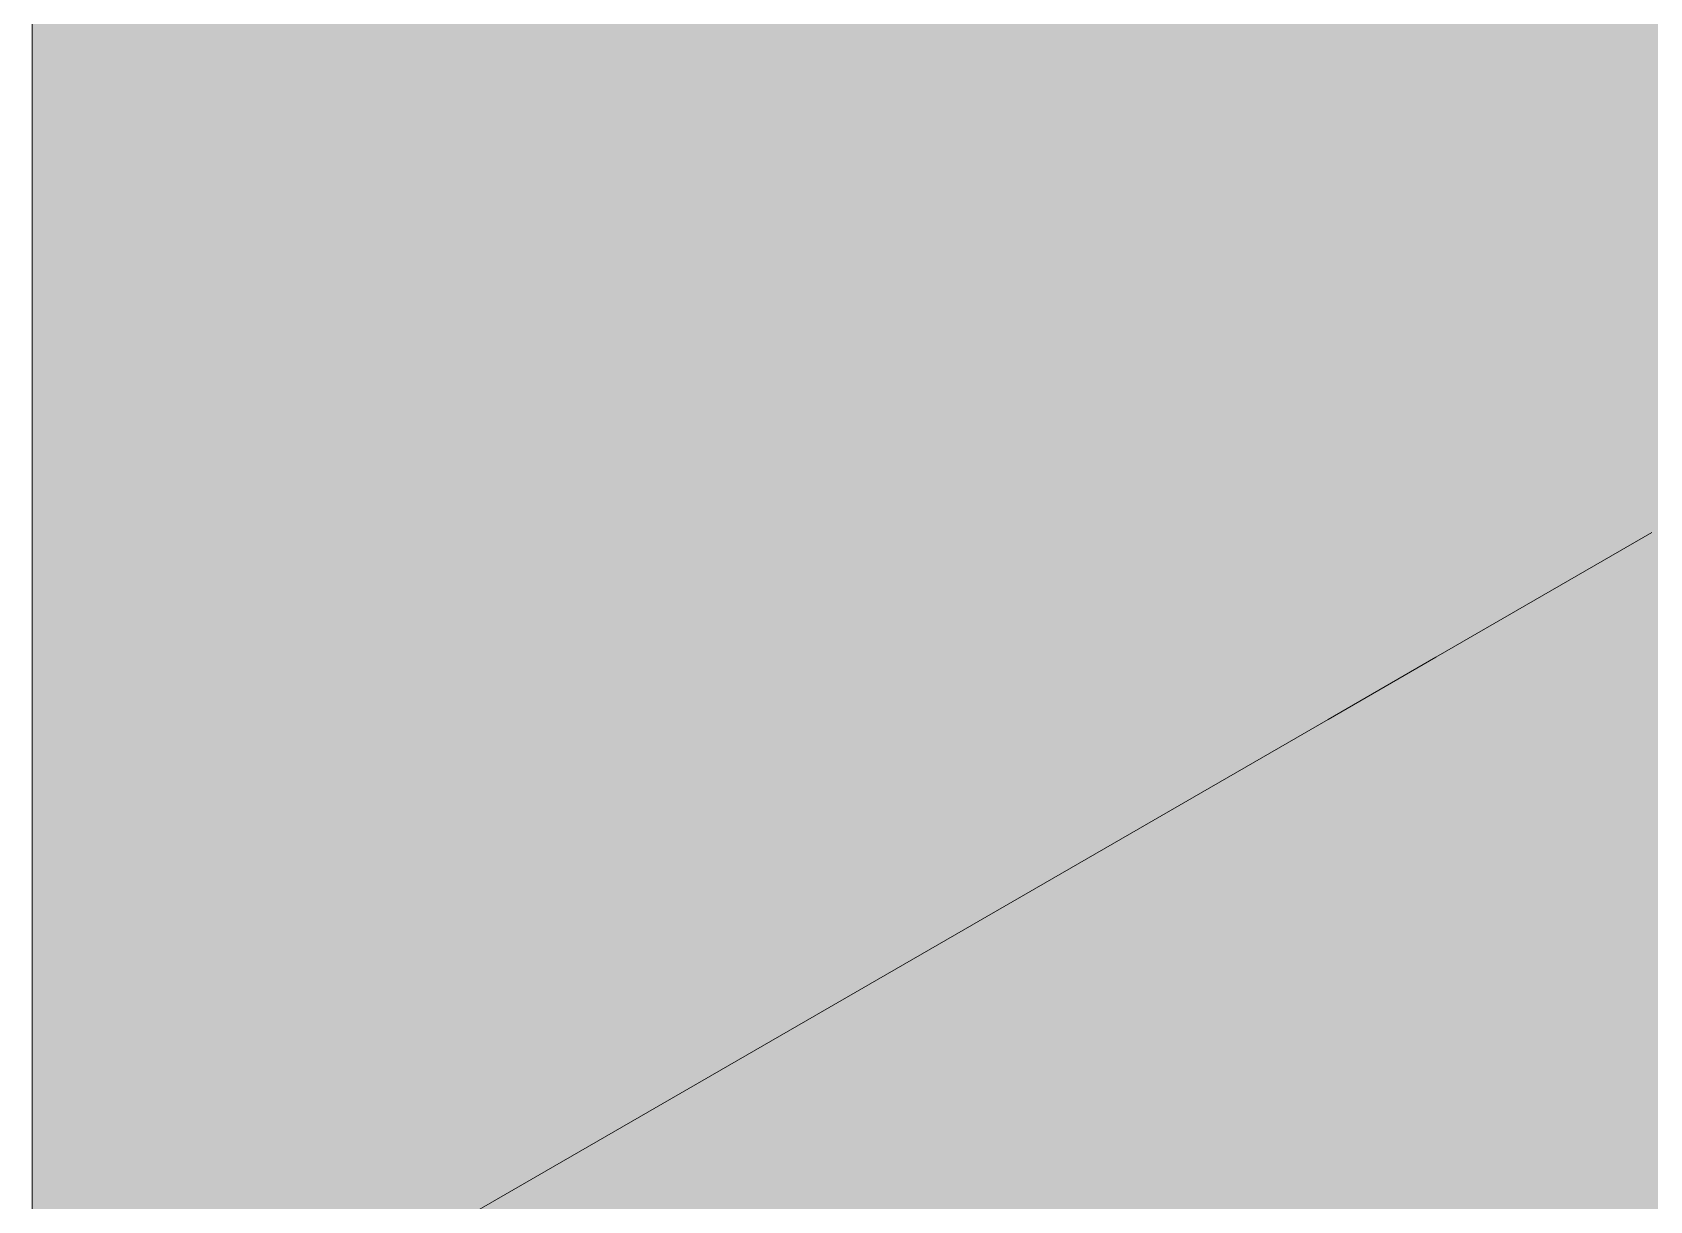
# Model space of a CAD drawing. Header units: metres. Extents: x 349122 to 349453, y 9281252 to 9281971.
# Drawn here: x 349264.2338 to 349264.4275, y 9281653.354 to 9281653.4938 of the extents above; entities that cross this region are included whole.
import ezdxf

# ---------------------------------------------------------------- set-up
doc = ezdxf.new("R2010")
doc.units = ezdxf.units.M
doc.header["$LTSCALE"] = 0.25
doc.layers.add('ISO-3D', color=7, linetype='CONTINUOUS', lineweight=13)
doc.layers.add('ISO-3D-ARISTAS', color=250, linetype='CONTINUOUS', lineweight=13)

msp = doc.modelspace()

# ---------------------------------------------------------------- linework, layer by layer
at = {"layer": 'ISO-3D', "true_color": 0xb7aa8e}
for points in [[(349264.28001, 9281653.50021), (349264.29156, 9281653.49354), (349264.28001, 9281653.51485), (349264.29156, 9281653.50818)], [(349264.38228, 9281653.4997), (349264.39466, 9281653.49256), (349264.38228, 9281653.51433), (349264.39466, 9281653.50719)], [(349264.40703, 9281653.50005), (349264.4194, 9281653.49291), (349264.40703, 9281653.51468), (349264.4194, 9281653.50754)], [(349264.23382, 9281653.49761), (349264.24537, 9281653.49094), (349264.23382, 9281653.51224), (349264.24537, 9281653.50558)], [(349264.25692, 9281653.49891), (349264.26846, 9281653.49224), (349264.25692, 9281653.51354), (349264.26846, 9281653.50688)], [(349264.3328, 9281653.499), (349264.34517, 9281653.49186), (349264.3328, 9281653.51364), (349264.34517, 9281653.50649)], [(349264.35754, 9281653.49935), (349264.36991, 9281653.49221), (349264.35754, 9281653.51399), (349264.36991, 9281653.50684)], [(349264.31177, 9281653.49651), (349264.32043, 9281653.49151), (349264.31177, 9281653.51115), (349264.32043, 9281653.50615)], [(349264.26846, 9281653.49224), (349264.28001, 9281653.48558), (349264.26846, 9281653.50688), (349264.28001, 9281653.50021)], [(349264.29156, 9281653.49354), (349264.30311, 9281653.48688), (349264.29156, 9281653.50818), (349264.30311, 9281653.50151)], [(349264.34517, 9281653.49186), (349264.35754, 9281653.48472), (349264.34517, 9281653.50649), (349264.35754, 9281653.49935)], [(349264.36991, 9281653.49221), (349264.38228, 9281653.48507), (349264.36991, 9281653.50684), (349264.38228, 9281653.4997)], [(349264.39466, 9281653.49256), (349264.40703, 9281653.48541), (349264.39466, 9281653.50719), (349264.40703, 9281653.50005)], [(349264.4194, 9281653.49291), (349264.43177, 9281653.48576), (349264.4194, 9281653.50754), (349264.43177, 9281653.5004)], [(349264.24537, 9281653.49094), (349264.25692, 9281653.48428), (349264.24537, 9281653.50558), (349264.25692, 9281653.49891)], [(349264.32043, 9281653.49151), (349264.3328, 9281653.48437), (349264.32043, 9281653.50615), (349264.3328, 9281653.499)], [(349264.30311, 9281653.48688), (349264.31177, 9281653.48188), (349264.30311, 9281653.50151), (349264.31177, 9281653.49651)], [(349264.25692, 9281653.48428), (349264.26846, 9281653.47761), (349264.25692, 9281653.49891), (349264.26846, 9281653.49224)], [(349264.28001, 9281653.48558), (349264.29156, 9281653.47891), (349264.28001, 9281653.50021), (349264.29156, 9281653.49354)], [(349264.3328, 9281653.48437), (349264.34517, 9281653.47723), (349264.3328, 9281653.499), (349264.34517, 9281653.49186)], [(349264.35754, 9281653.48472), (349264.36991, 9281653.47757), (349264.35754, 9281653.49935), (349264.36991, 9281653.49221)], [(349264.38228, 9281653.48507), (349264.39466, 9281653.47792), (349264.38228, 9281653.4997), (349264.39466, 9281653.49256)], [(349264.40703, 9281653.48541), (349264.4194, 9281653.47827), (349264.40703, 9281653.50005), (349264.4194, 9281653.49291)], [(349264.23382, 9281653.48298), (349264.24537, 9281653.47631), (349264.23382, 9281653.49761), (349264.24537, 9281653.49094)], [(349264.31177, 9281653.48188), (349264.32043, 9281653.47688), (349264.31177, 9281653.49651), (349264.32043, 9281653.49151)], [(349264.29156, 9281653.47891), (349264.30311, 9281653.47224), (349264.29156, 9281653.49354), (349264.30311, 9281653.48688)], [(349264.4194, 9281653.47827), (349264.43177, 9281653.47113), (349264.4194, 9281653.49291), (349264.43177, 9281653.48576)], [(349264.24537, 9281653.47631), (349264.25692, 9281653.46964), (349264.24537, 9281653.49094), (349264.25692, 9281653.48428)], [(349264.26846, 9281653.47761), (349264.28001, 9281653.47094), (349264.26846, 9281653.49224), (349264.28001, 9281653.48558)], [(349264.32043, 9281653.47688), (349264.3328, 9281653.46974), (349264.32043, 9281653.49151), (349264.3328, 9281653.48437)], [(349264.34517, 9281653.47723), (349264.35754, 9281653.47008), (349264.34517, 9281653.49186), (349264.35754, 9281653.48472)], [(349264.36991, 9281653.47757), (349264.38228, 9281653.47043), (349264.36991, 9281653.49221), (349264.38228, 9281653.48507)], [(349264.39466, 9281653.47792), (349264.40703, 9281653.47078), (349264.39466, 9281653.49256), (349264.40703, 9281653.48541)], [(349264.28001, 9281653.47094), (349264.29156, 9281653.46428), (349264.28001, 9281653.48558), (349264.29156, 9281653.47891)], [(349264.30311, 9281653.47224), (349264.31177, 9281653.46724), (349264.30311, 9281653.48688), (349264.31177, 9281653.48188)], [(349264.38228, 9281653.47043), (349264.39466, 9281653.46329), (349264.38228, 9281653.48507), (349264.39466, 9281653.47792)], [(349264.40703, 9281653.47078), (349264.4194, 9281653.46364), (349264.40703, 9281653.48541), (349264.4194, 9281653.47827)], [(349264.25692, 9281653.46964), (349264.26846, 9281653.46298), (349264.25692, 9281653.48428), (349264.26846, 9281653.47761)], [(349264.3328, 9281653.46974), (349264.34517, 9281653.46259), (349264.3328, 9281653.48437), (349264.34517, 9281653.47723)], [(349264.35754, 9281653.47008), (349264.36991, 9281653.46294), (349264.35754, 9281653.48472), (349264.36991, 9281653.47757)], [(349264.23382, 9281653.46834), (349264.24537, 9281653.46167), (349264.23382, 9281653.48298), (349264.24537, 9281653.47631)], [(349264.31177, 9281653.46724), (349264.32043, 9281653.46224), (349264.31177, 9281653.48188), (349264.32043, 9281653.47688)], [(349264.26846, 9281653.46298), (349264.28001, 9281653.45631), (349264.26846, 9281653.47761), (349264.28001, 9281653.47094)], [(349264.29156, 9281653.46428), (349264.30311, 9281653.45761), (349264.29156, 9281653.47891), (349264.30311, 9281653.47224)], [(349264.34517, 9281653.46259), (349264.35754, 9281653.45545), (349264.34517, 9281653.47723), (349264.35754, 9281653.47008)], [(349264.36991, 9281653.46294), (349264.38228, 9281653.4558), (349264.36991, 9281653.47757), (349264.38228, 9281653.47043)], [(349264.39466, 9281653.46329), (349264.40703, 9281653.45615), (349264.39466, 9281653.47792), (349264.40703, 9281653.47078)], [(349264.4194, 9281653.46364), (349264.43177, 9281653.45649), (349264.4194, 9281653.47827), (349264.43177, 9281653.47113)], [(349264.24537, 9281653.46167), (349264.25692, 9281653.45501), (349264.24537, 9281653.47631), (349264.25692, 9281653.46964)], [(349264.32043, 9281653.46224), (349264.3328, 9281653.4551), (349264.32043, 9281653.47688), (349264.3328, 9281653.46974)], [(349264.30311, 9281653.45761), (349264.31177, 9281653.45261), (349264.30311, 9281653.47224), (349264.31177, 9281653.46724)], [(349264.25692, 9281653.45501), (349264.26846, 9281653.44834), (349264.25692, 9281653.46964), (349264.26846, 9281653.46298)], [(349264.28001, 9281653.45631), (349264.29156, 9281653.44964), (349264.28001, 9281653.47094), (349264.29156, 9281653.46428)], [(349264.3328, 9281653.4551), (349264.34517, 9281653.44796), (349264.3328, 9281653.46974), (349264.34517, 9281653.46259)], [(349264.35754, 9281653.45545), (349264.36991, 9281653.44831), (349264.35754, 9281653.47008), (349264.36991, 9281653.46294)], [(349264.38228, 9281653.4558), (349264.39466, 9281653.44866), (349264.38228, 9281653.47043), (349264.39466, 9281653.46329)], [(349264.40703, 9281653.45615), (349264.4194, 9281653.449), (349264.40703, 9281653.47078), (349264.4194, 9281653.46364)], [(349264.23382, 9281653.45371), (349264.24537, 9281653.44704), (349264.23382, 9281653.46834), (349264.24537, 9281653.46167)], [(349264.31177, 9281653.45261), (349264.32043, 9281653.44761), (349264.31177, 9281653.46724), (349264.32043, 9281653.46224)], [(349264.29156, 9281653.44964), (349264.30311, 9281653.44298), (349264.29156, 9281653.46428), (349264.30311, 9281653.45761)], [(349264.26846, 9281653.44834), (349264.28001, 9281653.44167), (349264.26846, 9281653.46298), (349264.28001, 9281653.45631)], [(349264.32043, 9281653.44761), (349264.3328, 9281653.44047), (349264.32043, 9281653.46224), (349264.3328, 9281653.4551)], [(349264.34517, 9281653.44796), (349264.35754, 9281653.44082), (349264.34517, 9281653.46259), (349264.35754, 9281653.45545)], [(349264.36991, 9281653.44831), (349264.38228, 9281653.44116), (349264.36991, 9281653.46294), (349264.38228, 9281653.4558)], [(349264.39466, 9281653.44866), (349264.40703, 9281653.44151), (349264.39466, 9281653.46329), (349264.40703, 9281653.45615)], [(349264.4194, 9281653.449), (349264.43177, 9281653.44186), (349264.4194, 9281653.46364), (349264.43177, 9281653.45649)], [(349264.24537, 9281653.44704), (349264.25692, 9281653.44037), (349264.24537, 9281653.46167), (349264.25692, 9281653.45501)], [(349264.28001, 9281653.44167), (349264.29156, 9281653.43501), (349264.28001, 9281653.45631), (349264.29156, 9281653.44964)], [(349264.30311, 9281653.44298), (349264.31177, 9281653.43798), (349264.30311, 9281653.45761), (349264.31177, 9281653.45261)], [(349264.40703, 9281653.44151), (349264.4194, 9281653.43437), (349264.40703, 9281653.45615), (349264.4194, 9281653.449)], [(349264.25692, 9281653.44037), (349264.26846, 9281653.43371), (349264.25692, 9281653.45501), (349264.26846, 9281653.44834)], [(349264.3328, 9281653.44047), (349264.34517, 9281653.43332), (349264.3328, 9281653.4551), (349264.34517, 9281653.44796)], [(349264.35754, 9281653.44082), (349264.36991, 9281653.43367), (349264.35754, 9281653.45545), (349264.36991, 9281653.44831)], [(349264.38228, 9281653.44116), (349264.39466, 9281653.43402), (349264.38228, 9281653.4558), (349264.39466, 9281653.44866)], [(349264.23382, 9281653.43907), (349264.24537, 9281653.43241), (349264.23382, 9281653.45371), (349264.24537, 9281653.44704)], [(349264.31177, 9281653.43798), (349264.32043, 9281653.43298), (349264.31177, 9281653.45261), (349264.32043, 9281653.44761)], [(349264.26846, 9281653.43371), (349264.28001, 9281653.42704), (349264.26846, 9281653.44834), (349264.28001, 9281653.44167)], [(349264.29156, 9281653.43501), (349264.30311, 9281653.42834), (349264.29156, 9281653.44964), (349264.30311, 9281653.44298)], [(349264.36991, 9281653.43367), (349264.38228, 9281653.42653), (349264.36991, 9281653.44831), (349264.38228, 9281653.44116)], [(349264.39466, 9281653.43402), (349264.40703, 9281653.42688), (349264.39466, 9281653.44866), (349264.40703, 9281653.44151)], [(349264.4194, 9281653.43437), (349264.43177, 9281653.42723), (349264.4194, 9281653.449), (349264.43177, 9281653.44186)], [(349264.24537, 9281653.43241), (349264.25692, 9281653.42574), (349264.24537, 9281653.44704), (349264.25692, 9281653.44037)], [(349264.32043, 9281653.43298), (349264.3328, 9281653.42583), (349264.32043, 9281653.44761), (349264.3328, 9281653.44047)], [(349264.34517, 9281653.43332), (349264.35754, 9281653.42618), (349264.34517, 9281653.44796), (349264.35754, 9281653.44082)], [(349264.30311, 9281653.42834), (349264.31177, 9281653.42334), (349264.30311, 9281653.44298), (349264.31177, 9281653.43798)], [(349264.28001, 9281653.42704), (349264.29156, 9281653.42037), (349264.28001, 9281653.44167), (349264.29156, 9281653.43501)], [(349264.3328, 9281653.42583), (349264.34517, 9281653.41869), (349264.3328, 9281653.44047), (349264.34517, 9281653.43332)], [(349264.35754, 9281653.42618), (349264.36991, 9281653.41904), (349264.35754, 9281653.44082), (349264.36991, 9281653.43367)], [(349264.38228, 9281653.42653), (349264.39466, 9281653.41939), (349264.38228, 9281653.44116), (349264.39466, 9281653.43402)], [(349264.40703, 9281653.42688), (349264.4194, 9281653.41974), (349264.40703, 9281653.44151), (349264.4194, 9281653.43437)], [(349264.23382, 9281653.42444), (349264.24537, 9281653.41777), (349264.23382, 9281653.43907), (349264.24537, 9281653.43241)], [(349264.25692, 9281653.42574), (349264.26846, 9281653.41907), (349264.25692, 9281653.44037), (349264.26846, 9281653.43371)], [(349264.31177, 9281653.42334), (349264.32043, 9281653.41834), (349264.31177, 9281653.43798), (349264.32043, 9281653.43298)], [(349264.29156, 9281653.42037), (349264.30311, 9281653.41371), (349264.29156, 9281653.43501), (349264.30311, 9281653.42834)], [(349264.26846, 9281653.41907), (349264.28001, 9281653.41241), (349264.26846, 9281653.43371), (349264.28001, 9281653.42704)], [(349264.32043, 9281653.41834), (349264.3328, 9281653.4112), (349264.32043, 9281653.43298), (349264.3328, 9281653.42583)], [(349264.34517, 9281653.41869), (349264.35754, 9281653.41155), (349264.34517, 9281653.43332), (349264.35754, 9281653.42618)], [(349264.36991, 9281653.41904), (349264.38228, 9281653.4119), (349264.36991, 9281653.43367), (349264.38228, 9281653.42653)], [(349264.39466, 9281653.41939), (349264.40703, 9281653.41224), (349264.39466, 9281653.43402), (349264.40703, 9281653.42688)], [(349264.4194, 9281653.41974), (349264.43177, 9281653.41259), (349264.4194, 9281653.43437), (349264.43177, 9281653.42723)], [(349264.24537, 9281653.41777), (349264.25692, 9281653.41111), (349264.24537, 9281653.43241), (349264.25692, 9281653.42574)], [(349264.28001, 9281653.41241), (349264.29156, 9281653.40574), (349264.28001, 9281653.42704), (349264.29156, 9281653.42037)], [(349264.30311, 9281653.41371), (349264.31177, 9281653.40871), (349264.30311, 9281653.42834), (349264.31177, 9281653.42334)], [(349264.40703, 9281653.41224), (349264.4194, 9281653.4051), (349264.40703, 9281653.42688), (349264.4194, 9281653.41974)], [(349264.25692, 9281653.41111), (349264.26846, 9281653.40444), (349264.25692, 9281653.42574), (349264.26846, 9281653.41907)], [(349264.3328, 9281653.4112), (349264.34517, 9281653.40406), (349264.3328, 9281653.42583), (349264.34517, 9281653.41869)], [(349264.35754, 9281653.41155), (349264.36991, 9281653.4044), (349264.35754, 9281653.42618), (349264.36991, 9281653.41904)], [(349264.38228, 9281653.4119), (349264.39466, 9281653.40475), (349264.38228, 9281653.42653), (349264.39466, 9281653.41939)], [(349264.23382, 9281653.4098), (349264.24537, 9281653.40314), (349264.23382, 9281653.42444), (349264.24537, 9281653.41777)], [(349264.31177, 9281653.40871), (349264.32043, 9281653.40371), (349264.31177, 9281653.42334), (349264.32043, 9281653.41834)], [(349264.29156, 9281653.40574), (349264.30311, 9281653.39907), (349264.29156, 9281653.42037), (349264.30311, 9281653.41371)], [(349264.39466, 9281653.40475), (349264.40703, 9281653.39761), (349264.39466, 9281653.41939), (349264.40703, 9281653.41224)], [(349264.4194, 9281653.4051), (349264.43177, 9281653.39796), (349264.4194, 9281653.41974), (349264.43177, 9281653.41259)], [(349264.24537, 9281653.40314), (349264.25692, 9281653.39647), (349264.24537, 9281653.41777), (349264.25692, 9281653.41111)], [(349264.26846, 9281653.40444), (349264.28001, 9281653.39777), (349264.26846, 9281653.41907), (349264.28001, 9281653.41241)], [(349264.32043, 9281653.40371), (349264.3328, 9281653.39656), (349264.32043, 9281653.41834), (349264.3328, 9281653.4112)], [(349264.34517, 9281653.40406), (349264.35754, 9281653.39691), (349264.34517, 9281653.41869), (349264.35754, 9281653.41155)], [(349264.36991, 9281653.4044), (349264.38228, 9281653.39726), (349264.36991, 9281653.41904), (349264.38228, 9281653.4119)], [(349264.30311, 9281653.39907), (349264.31177, 9281653.39407), (349264.30311, 9281653.41371), (349264.31177, 9281653.40871)], [(349264.28001, 9281653.39777), (349264.29156, 9281653.39111), (349264.28001, 9281653.41241), (349264.29156, 9281653.40574)], [(349264.35754, 9281653.39691), (349264.36991, 9281653.38977), (349264.35754, 9281653.41155), (349264.36991, 9281653.4044)], [(349264.38228, 9281653.39726), (349264.39466, 9281653.39012), (349264.38228, 9281653.4119), (349264.39466, 9281653.40475)], [(349264.40703, 9281653.39761), (349264.4194, 9281653.39047), (349264.40703, 9281653.41224), (349264.4194, 9281653.4051)], [(349264.23382, 9281653.39517), (349264.24537, 9281653.3885), (349264.23382, 9281653.4098), (349264.24537, 9281653.40314)], [(349264.25692, 9281653.39647), (349264.26846, 9281653.3898), (349264.25692, 9281653.41111), (349264.26846, 9281653.40444)], [(349264.3328, 9281653.39656), (349264.34517, 9281653.38942), (349264.3328, 9281653.4112), (349264.34517, 9281653.40406)], [(349264.31177, 9281653.39407), (349264.32043, 9281653.38907), (349264.31177, 9281653.40871), (349264.32043, 9281653.40371)], [(349264.29156, 9281653.39111), (349264.30311, 9281653.38444), (349264.29156, 9281653.40574), (349264.30311, 9281653.39907)], [(349264.26846, 9281653.3898), (349264.28001, 9281653.38314), (349264.26846, 9281653.40444), (349264.28001, 9281653.39777)], [(349264.32043, 9281653.38907), (349264.3328, 9281653.38193), (349264.32043, 9281653.40371), (349264.3328, 9281653.39656)], [(349264.34517, 9281653.38942), (349264.35754, 9281653.38228), (349264.34517, 9281653.40406), (349264.35754, 9281653.39691)], [(349264.36991, 9281653.38977), (349264.38228, 9281653.38263), (349264.36991, 9281653.4044), (349264.38228, 9281653.39726)], [(349264.39466, 9281653.39012), (349264.40703, 9281653.38298), (349264.39466, 9281653.40475), (349264.40703, 9281653.39761)], [(349264.4194, 9281653.39047), (349264.43177, 9281653.38332), (349264.4194, 9281653.4051), (349264.43177, 9281653.39796)], [(349264.24537, 9281653.3885), (349264.25692, 9281653.38184), (349264.24537, 9281653.40314), (349264.25692, 9281653.39647)], [(349264.30311, 9281653.38444), (349264.31177, 9281653.37944), (349264.30311, 9281653.39907), (349264.31177, 9281653.39407)], [(349264.25692, 9281653.38184), (349264.26846, 9281653.37517), (349264.25692, 9281653.39647), (349264.26846, 9281653.3898)], [(349264.28001, 9281653.38314), (349264.29156, 9281653.37647), (349264.28001, 9281653.39777), (349264.29156, 9281653.39111)], [(349264.3328, 9281653.38193), (349264.34517, 9281653.37479), (349264.3328, 9281653.39656), (349264.34517, 9281653.38942)], [(349264.35754, 9281653.38228), (349264.36991, 9281653.37514), (349264.35754, 9281653.39691), (349264.36991, 9281653.38977)], [(349264.38228, 9281653.38263), (349264.39466, 9281653.37548), (349264.38228, 9281653.39726), (349264.39466, 9281653.39012)], [(349264.40703, 9281653.38298), (349264.4194, 9281653.37583), (349264.40703, 9281653.39761), (349264.4194, 9281653.39047)], [(349264.23382, 9281653.38054), (349264.24537, 9281653.37387), (349264.23382, 9281653.39517), (349264.24537, 9281653.3885)], [(349264.31177, 9281653.37944), (349264.32043, 9281653.37444), (349264.31177, 9281653.39407), (349264.32043, 9281653.38907)], [(349264.29156, 9281653.37647), (349264.30311, 9281653.3698), (349264.29156, 9281653.39111), (349264.30311, 9281653.38444)], [(349264.39466, 9281653.37548), (349264.40703, 9281653.36834), (349264.39466, 9281653.39012), (349264.40703, 9281653.38298)], [(349264.4194, 9281653.37583), (349264.43177, 9281653.36869), (349264.4194, 9281653.39047), (349264.43177, 9281653.38332)], [(349264.24537, 9281653.37387), (349264.25692, 9281653.3672), (349264.24537, 9281653.3885), (349264.25692, 9281653.38184)], [(349264.26846, 9281653.37517), (349264.28001, 9281653.3685), (349264.26846, 9281653.3898), (349264.28001, 9281653.38314)], [(349264.32043, 9281653.37444), (349264.3328, 9281653.3673), (349264.32043, 9281653.38907), (349264.3328, 9281653.38193)], [(349264.34517, 9281653.37479), (349264.35754, 9281653.36764), (349264.34517, 9281653.38942), (349264.35754, 9281653.38228)], [(349264.36991, 9281653.37514), (349264.38228, 9281653.36799), (349264.36991, 9281653.38977), (349264.38228, 9281653.38263)], [(349264.30311, 9281653.3698), (349264.31177, 9281653.3648), (349264.30311, 9281653.38444), (349264.31177, 9281653.37944)], [(349264.28001, 9281653.3685), (349264.29156, 9281653.36184), (349264.28001, 9281653.38314), (349264.29156, 9281653.37647)], [(349264.38228, 9281653.36799), (349264.39466, 9281653.36085), (349264.38228, 9281653.38263), (349264.39466, 9281653.37548)], [(349264.40703, 9281653.36834), (349264.4194, 9281653.3612), (349264.40703, 9281653.38298), (349264.4194, 9281653.37583)], [(349264.23382, 9281653.3659), (349264.24537, 9281653.35924), (349264.23382, 9281653.38054), (349264.24537, 9281653.37387)], [(349264.25692, 9281653.3672), (349264.26846, 9281653.36054), (349264.25692, 9281653.38184), (349264.26846, 9281653.37517)], [(349264.3328, 9281653.3673), (349264.34517, 9281653.36015), (349264.3328, 9281653.38193), (349264.34517, 9281653.37479)], [(349264.35754, 9281653.36764), (349264.36991, 9281653.3605), (349264.35754, 9281653.38228), (349264.36991, 9281653.37514)], [(349264.31177, 9281653.3648), (349264.32043, 9281653.3598), (349264.31177, 9281653.37944), (349264.32043, 9281653.37444)], [(349264.26846, 9281653.36054), (349264.28001, 9281653.35387), (349264.26846, 9281653.37517), (349264.28001, 9281653.3685)], [(349264.29156, 9281653.36184), (349264.30311, 9281653.35517), (349264.29156, 9281653.37647), (349264.30311, 9281653.3698)], [(349264.34517, 9281653.36015), (349264.35754, 9281653.35301), (349264.34517, 9281653.37479), (349264.35754, 9281653.36764)], [(349264.36991, 9281653.3605), (349264.38228, 9281653.35336), (349264.36991, 9281653.37514), (349264.38228, 9281653.36799)], [(349264.39466, 9281653.36085), (349264.40703, 9281653.35371), (349264.39466, 9281653.37548), (349264.40703, 9281653.36834)], [(349264.4194, 9281653.3612), (349264.43177, 9281653.35406), (349264.4194, 9281653.37583), (349264.43177, 9281653.36869)], [(349264.24537, 9281653.35924), (349264.25692, 9281653.35257), (349264.24537, 9281653.37387), (349264.25692, 9281653.3672)], [(349264.32043, 9281653.3598), (349264.3328, 9281653.35266), (349264.32043, 9281653.37444), (349264.3328, 9281653.3673)], [(349264.30311, 9281653.35517), (349264.31177, 9281653.35017), (349264.30311, 9281653.3698), (349264.31177, 9281653.3648)], [(349264.25692, 9281653.35257), (349264.26846, 9281653.3459), (349264.25692, 9281653.3672), (349264.26846, 9281653.36054)], [(349264.28001, 9281653.35387), (349264.29156, 9281653.3472), (349264.28001, 9281653.3685), (349264.29156, 9281653.36184)], [(349264.3328, 9281653.35266), (349264.34517, 9281653.34552), (349264.3328, 9281653.3673), (349264.34517, 9281653.36015)], [(349264.35754, 9281653.35301), (349264.36991, 9281653.34587), (349264.35754, 9281653.36764), (349264.36991, 9281653.3605)], [(349264.38228, 9281653.35336), (349264.39466, 9281653.34622), (349264.38228, 9281653.36799), (349264.39466, 9281653.36085)], [(349264.40703, 9281653.35371), (349264.4194, 9281653.34656), (349264.40703, 9281653.36834), (349264.4194, 9281653.3612)], [(349264.23382, 9281653.35127), (349264.24537, 9281653.3446), (349264.23382, 9281653.3659), (349264.24537, 9281653.35924)], [(349264.31177, 9281653.35017), (349264.32043, 9281653.34517), (349264.31177, 9281653.3648), (349264.32043, 9281653.3598)], [(349264.29156, 9281653.3472), (349264.30311, 9281653.34054), (349264.29156, 9281653.36184), (349264.30311, 9281653.35517)], [(349264.4194, 9281653.34656), (349264.43177, 9281653.33942), (349264.4194, 9281653.3612), (349264.43177, 9281653.35406)], [(349264.24537, 9281653.3446), (349264.25692, 9281653.33793), (349264.24537, 9281653.35924), (349264.25692, 9281653.35257)], [(349264.26846, 9281653.3459), (349264.28001, 9281653.33924), (349264.26846, 9281653.36054), (349264.28001, 9281653.35387)], [(349264.32043, 9281653.34517), (349264.3328, 9281653.33803), (349264.32043, 9281653.3598), (349264.3328, 9281653.35266)], [(349264.34517, 9281653.34552), (349264.35754, 9281653.33838), (349264.34517, 9281653.36015), (349264.35754, 9281653.35301)], [(349264.36991, 9281653.34587), (349264.38228, 9281653.33872), (349264.36991, 9281653.3605), (349264.38228, 9281653.35336)], [(349264.39466, 9281653.34622), (349264.40703, 9281653.33907), (349264.39466, 9281653.36085), (349264.40703, 9281653.35371)], [(349264.30311, 9281653.34054), (349264.31177, 9281653.33554), (349264.30311, 9281653.35517), (349264.31177, 9281653.35017)]]:
    msp.add_solid(points, dxfattribs=at)
at = {"layer": 'ISO-3D', "true_color": 0x8e8d88}
for points in [[(349264.38895, 9281653.49937), (349264.37602, 9281653.4919), (349264.38895, 9281653.514), (349264.37602, 9281653.50654)], [(349264.4148, 9281653.49966), (349264.40187, 9281653.4922), (349264.4148, 9281653.51429), (349264.40187, 9281653.50683)], [(349264.25968, 9281653.4979), (349264.24675, 9281653.49044), (349264.25968, 9281653.51254), (349264.24675, 9281653.50507)], [(349264.28553, 9281653.4982), (349264.2726, 9281653.49073), (349264.28553, 9281653.51283), (349264.2726, 9281653.50537)], [(349264.31139, 9281653.49849), (349264.29846, 9281653.49102), (349264.31139, 9281653.51312), (349264.29846, 9281653.50566)], [(349264.33724, 9281653.49878), (349264.32431, 9281653.49132), (349264.33724, 9281653.51341), (349264.32431, 9281653.50595)], [(349264.36309, 9281653.49907), (349264.35017, 9281653.49161), (349264.36309, 9281653.51371), (349264.35017, 9281653.50624)], [(349264.37602, 9281653.4919), (349264.36309, 9281653.48444), (349264.37602, 9281653.50654), (349264.36309, 9281653.49907)], [(349264.40187, 9281653.4922), (349264.38895, 9281653.48473), (349264.40187, 9281653.50683), (349264.38895, 9281653.49937)], [(349264.42773, 9281653.49249), (349264.4148, 9281653.48502), (349264.42773, 9281653.50712), (349264.4148, 9281653.49966)], [(349264.24675, 9281653.49044), (349264.23382, 9281653.48298), (349264.24675, 9281653.50507), (349264.23382, 9281653.49761)], [(349264.2726, 9281653.49073), (349264.25968, 9281653.48327), (349264.2726, 9281653.50537), (349264.25968, 9281653.4979)], [(349264.29846, 9281653.49102), (349264.28553, 9281653.48356), (349264.29846, 9281653.50566), (349264.28553, 9281653.4982)], [(349264.32431, 9281653.49132), (349264.31139, 9281653.48385), (349264.32431, 9281653.50595), (349264.31139, 9281653.49849)], [(349264.35017, 9281653.49161), (349264.33724, 9281653.48415), (349264.35017, 9281653.50624), (349264.33724, 9281653.49878)], [(349264.33724, 9281653.48415), (349264.32431, 9281653.47668), (349264.33724, 9281653.49878), (349264.32431, 9281653.49132)], [(349264.36309, 9281653.48444), (349264.35017, 9281653.47698), (349264.36309, 9281653.49907), (349264.35017, 9281653.49161)], [(349264.38895, 9281653.48473), (349264.37602, 9281653.47727), (349264.38895, 9281653.49937), (349264.37602, 9281653.4919)], [(349264.4148, 9281653.48502), (349264.40187, 9281653.47756), (349264.4148, 9281653.49966), (349264.40187, 9281653.4922)], [(349264.25968, 9281653.48327), (349264.24675, 9281653.4758), (349264.25968, 9281653.4979), (349264.24675, 9281653.49044)], [(349264.28553, 9281653.48356), (349264.2726, 9281653.4761), (349264.28553, 9281653.4982), (349264.2726, 9281653.49073)], [(349264.31139, 9281653.48385), (349264.29846, 9281653.47639), (349264.31139, 9281653.49849), (349264.29846, 9281653.49102)], [(349264.29846, 9281653.47639), (349264.28553, 9281653.46893), (349264.29846, 9281653.49102), (349264.28553, 9281653.48356)], [(349264.32431, 9281653.47668), (349264.31139, 9281653.46922), (349264.32431, 9281653.49132), (349264.31139, 9281653.48385)], [(349264.35017, 9281653.47698), (349264.33724, 9281653.46951), (349264.35017, 9281653.49161), (349264.33724, 9281653.48415)], [(349264.37602, 9281653.47727), (349264.36309, 9281653.4698), (349264.37602, 9281653.4919), (349264.36309, 9281653.48444)], [(349264.40187, 9281653.47756), (349264.38895, 9281653.4701), (349264.40187, 9281653.4922), (349264.38895, 9281653.48473)], [(349264.42773, 9281653.47785), (349264.4148, 9281653.47039), (349264.42773, 9281653.49249), (349264.4148, 9281653.48502)], [(349264.24675, 9281653.4758), (349264.23382, 9281653.46834), (349264.24675, 9281653.49044), (349264.23382, 9281653.48298)], [(349264.2726, 9281653.4761), (349264.25968, 9281653.46863), (349264.2726, 9281653.49073), (349264.25968, 9281653.48327)], [(349264.4148, 9281653.47039), (349264.40187, 9281653.46293), (349264.4148, 9281653.48502), (349264.40187, 9281653.47756)], [(349264.25968, 9281653.46863), (349264.24675, 9281653.46117), (349264.25968, 9281653.48327), (349264.24675, 9281653.4758)], [(349264.28553, 9281653.46893), (349264.2726, 9281653.46146), (349264.28553, 9281653.48356), (349264.2726, 9281653.4761)], [(349264.31139, 9281653.46922), (349264.29846, 9281653.46176), (349264.31139, 9281653.48385), (349264.29846, 9281653.47639)], [(349264.33724, 9281653.46951), (349264.32431, 9281653.46205), (349264.33724, 9281653.48415), (349264.32431, 9281653.47668)], [(349264.36309, 9281653.4698), (349264.35017, 9281653.46234), (349264.36309, 9281653.48444), (349264.35017, 9281653.47698)], [(349264.38895, 9281653.4701), (349264.37602, 9281653.46263), (349264.38895, 9281653.48473), (349264.37602, 9281653.47727)], [(349264.37602, 9281653.46263), (349264.36309, 9281653.45517), (349264.37602, 9281653.47727), (349264.36309, 9281653.4698)], [(349264.40187, 9281653.46293), (349264.38895, 9281653.45546), (349264.40187, 9281653.47756), (349264.38895, 9281653.4701)], [(349264.42773, 9281653.46322), (349264.4148, 9281653.45576), (349264.42773, 9281653.47785), (349264.4148, 9281653.47039)], [(349264.24675, 9281653.46117), (349264.23382, 9281653.45371), (349264.24675, 9281653.4758), (349264.23382, 9281653.46834)], [(349264.2726, 9281653.46146), (349264.25968, 9281653.454), (349264.2726, 9281653.4761), (349264.25968, 9281653.46863)], [(349264.29846, 9281653.46176), (349264.28553, 9281653.45429), (349264.29846, 9281653.47639), (349264.28553, 9281653.46893)], [(349264.32431, 9281653.46205), (349264.31139, 9281653.45459), (349264.32431, 9281653.47668), (349264.31139, 9281653.46922)], [(349264.35017, 9281653.46234), (349264.33724, 9281653.45488), (349264.35017, 9281653.47698), (349264.33724, 9281653.46951)], [(349264.33724, 9281653.45488), (349264.32431, 9281653.44741), (349264.33724, 9281653.46951), (349264.32431, 9281653.46205)], [(349264.36309, 9281653.45517), (349264.35017, 9281653.44771), (349264.36309, 9281653.4698), (349264.35017, 9281653.46234)], [(349264.38895, 9281653.45546), (349264.37602, 9281653.448), (349264.38895, 9281653.4701), (349264.37602, 9281653.46263)], [(349264.4148, 9281653.45576), (349264.40187, 9281653.44829), (349264.4148, 9281653.47039), (349264.40187, 9281653.46293)], [(349264.25968, 9281653.454), (349264.24675, 9281653.44654), (349264.25968, 9281653.46863), (349264.24675, 9281653.46117)], [(349264.28553, 9281653.45429), (349264.2726, 9281653.44683), (349264.28553, 9281653.46893), (349264.2726, 9281653.46146)], [(349264.31139, 9281653.45459), (349264.29846, 9281653.44712), (349264.31139, 9281653.46922), (349264.29846, 9281653.46176)], [(349264.29846, 9281653.44712), (349264.28553, 9281653.43966), (349264.29846, 9281653.46176), (349264.28553, 9281653.45429)], [(349264.32431, 9281653.44741), (349264.31139, 9281653.43995), (349264.32431, 9281653.46205), (349264.31139, 9281653.45459)], [(349264.35017, 9281653.44771), (349264.33724, 9281653.44024), (349264.35017, 9281653.46234), (349264.33724, 9281653.45488)], [(349264.37602, 9281653.448), (349264.36309, 9281653.44054), (349264.37602, 9281653.46263), (349264.36309, 9281653.45517)], [(349264.40187, 9281653.44829), (349264.38895, 9281653.44083), (349264.40187, 9281653.46293), (349264.38895, 9281653.45546)], [(349264.42773, 9281653.44859), (349264.4148, 9281653.44112), (349264.42773, 9281653.46322), (349264.4148, 9281653.45576)], [(349264.24675, 9281653.44654), (349264.23382, 9281653.43907), (349264.24675, 9281653.46117), (349264.23382, 9281653.45371)], [(349264.2726, 9281653.44683), (349264.25968, 9281653.43937), (349264.2726, 9281653.46146), (349264.25968, 9281653.454)], [(349264.25968, 9281653.43937), (349264.24675, 9281653.4319), (349264.25968, 9281653.454), (349264.24675, 9281653.44654)], [(349264.28553, 9281653.43966), (349264.2726, 9281653.4322), (349264.28553, 9281653.45429), (349264.2726, 9281653.44683)], [(349264.31139, 9281653.43995), (349264.29846, 9281653.43249), (349264.31139, 9281653.45459), (349264.29846, 9281653.44712)], [(349264.33724, 9281653.44024), (349264.32431, 9281653.43278), (349264.33724, 9281653.45488), (349264.32431, 9281653.44741)], [(349264.36309, 9281653.44054), (349264.35017, 9281653.43307), (349264.36309, 9281653.45517), (349264.35017, 9281653.44771)], [(349264.38895, 9281653.44083), (349264.37602, 9281653.43337), (349264.38895, 9281653.45546), (349264.37602, 9281653.448)], [(349264.4148, 9281653.44112), (349264.40187, 9281653.43366), (349264.4148, 9281653.45576), (349264.40187, 9281653.44829)], [(349264.40187, 9281653.43366), (349264.38895, 9281653.4262), (349264.40187, 9281653.44829), (349264.38895, 9281653.44083)], [(349264.42773, 9281653.43395), (349264.4148, 9281653.42649), (349264.42773, 9281653.44859), (349264.4148, 9281653.44112)], [(349264.24675, 9281653.4319), (349264.23382, 9281653.42444), (349264.24675, 9281653.44654), (349264.23382, 9281653.43907)], [(349264.2726, 9281653.4322), (349264.25968, 9281653.42473), (349264.2726, 9281653.44683), (349264.25968, 9281653.43937)], [(349264.29846, 9281653.43249), (349264.28553, 9281653.42502), (349264.29846, 9281653.44712), (349264.28553, 9281653.43966)], [(349264.32431, 9281653.43278), (349264.31139, 9281653.42532), (349264.32431, 9281653.44741), (349264.31139, 9281653.43995)], [(349264.35017, 9281653.43307), (349264.33724, 9281653.42561), (349264.35017, 9281653.44771), (349264.33724, 9281653.44024)], [(349264.37602, 9281653.43337), (349264.36309, 9281653.4259), (349264.37602, 9281653.448), (349264.36309, 9281653.44054)], [(349264.36309, 9281653.4259), (349264.35017, 9281653.41844), (349264.36309, 9281653.44054), (349264.35017, 9281653.43307)], [(349264.38895, 9281653.4262), (349264.37602, 9281653.41873), (349264.38895, 9281653.44083), (349264.37602, 9281653.43337)], [(349264.4148, 9281653.42649), (349264.40187, 9281653.41902), (349264.4148, 9281653.44112), (349264.40187, 9281653.43366)], [(349264.25968, 9281653.42473), (349264.24675, 9281653.41727), (349264.25968, 9281653.43937), (349264.24675, 9281653.4319)], [(349264.28553, 9281653.42502), (349264.2726, 9281653.41756), (349264.28553, 9281653.43966), (349264.2726, 9281653.4322)], [(349264.31139, 9281653.42532), (349264.29846, 9281653.41785), (349264.31139, 9281653.43995), (349264.29846, 9281653.43249)], [(349264.33724, 9281653.42561), (349264.32431, 9281653.41815), (349264.33724, 9281653.44024), (349264.32431, 9281653.43278)], [(349264.32431, 9281653.41815), (349264.31139, 9281653.41068), (349264.32431, 9281653.43278), (349264.31139, 9281653.42532)], [(349264.35017, 9281653.41844), (349264.33724, 9281653.41098), (349264.35017, 9281653.43307), (349264.33724, 9281653.42561)], [(349264.37602, 9281653.41873), (349264.36309, 9281653.41127), (349264.37602, 9281653.43337), (349264.36309, 9281653.4259)], [(349264.40187, 9281653.41902), (349264.38895, 9281653.41156), (349264.40187, 9281653.43366), (349264.38895, 9281653.4262)], [(349264.24675, 9281653.41727), (349264.23382, 9281653.4098), (349264.24675, 9281653.4319), (349264.23382, 9281653.42444)], [(349264.2726, 9281653.41756), (349264.25968, 9281653.4101), (349264.2726, 9281653.4322), (349264.25968, 9281653.42473)], [(349264.29846, 9281653.41785), (349264.28553, 9281653.41039), (349264.29846, 9281653.43249), (349264.28553, 9281653.42502)], [(349264.28553, 9281653.41039), (349264.2726, 9281653.40293), (349264.28553, 9281653.42502), (349264.2726, 9281653.41756)], [(349264.31139, 9281653.41068), (349264.29846, 9281653.40322), (349264.31139, 9281653.42532), (349264.29846, 9281653.41785)], [(349264.33724, 9281653.41098), (349264.32431, 9281653.40351), (349264.33724, 9281653.42561), (349264.32431, 9281653.41815)], [(349264.36309, 9281653.41127), (349264.35017, 9281653.4038), (349264.36309, 9281653.4259), (349264.35017, 9281653.41844)], [(349264.38895, 9281653.41156), (349264.37602, 9281653.4041), (349264.38895, 9281653.4262), (349264.37602, 9281653.41873)], [(349264.25968, 9281653.4101), (349264.24675, 9281653.40263), (349264.25968, 9281653.42473), (349264.24675, 9281653.41727)], [(349264.24675, 9281653.40263), (349264.23382, 9281653.39517), (349264.24675, 9281653.41727), (349264.23382, 9281653.4098)], [(349264.2726, 9281653.40293), (349264.25968, 9281653.39546), (349264.2726, 9281653.41756), (349264.25968, 9281653.4101)], [(349264.29846, 9281653.40322), (349264.28553, 9281653.39576), (349264.29846, 9281653.41785), (349264.28553, 9281653.41039)], [(349264.32431, 9281653.40351), (349264.31139, 9281653.39605), (349264.32431, 9281653.41815), (349264.31139, 9281653.41068)], [(349264.35017, 9281653.4038), (349264.33724, 9281653.39634), (349264.35017, 9281653.41844), (349264.33724, 9281653.41098)], [(349264.37602, 9281653.4041), (349264.36309, 9281653.39663), (349264.37602, 9281653.41873), (349264.36309, 9281653.41127)], [(349264.25968, 9281653.39546), (349264.24675, 9281653.388), (349264.25968, 9281653.4101), (349264.24675, 9281653.40263)], [(349264.28553, 9281653.39576), (349264.2726, 9281653.38829), (349264.28553, 9281653.41039), (349264.2726, 9281653.40293)], [(349264.31139, 9281653.39605), (349264.29846, 9281653.38859), (349264.31139, 9281653.41068), (349264.29846, 9281653.40322)], [(349264.33724, 9281653.39634), (349264.32431, 9281653.38888), (349264.33724, 9281653.41098), (349264.32431, 9281653.40351)], [(349264.36309, 9281653.39663), (349264.35017, 9281653.38917), (349264.36309, 9281653.41127), (349264.35017, 9281653.4038)], [(349264.35017, 9281653.38917), (349264.33724, 9281653.38171), (349264.35017, 9281653.4038), (349264.33724, 9281653.39634)], [(349264.24675, 9281653.388), (349264.23382, 9281653.38054), (349264.24675, 9281653.40263), (349264.23382, 9281653.39517)], [(349264.2726, 9281653.38829), (349264.25968, 9281653.38083), (349264.2726, 9281653.40293), (349264.25968, 9281653.39546)], [(349264.29846, 9281653.38859), (349264.28553, 9281653.38112), (349264.29846, 9281653.40322), (349264.28553, 9281653.39576)], [(349264.32431, 9281653.38888), (349264.31139, 9281653.38141), (349264.32431, 9281653.40351), (349264.31139, 9281653.39605)], [(349264.31139, 9281653.38141), (349264.29846, 9281653.37395), (349264.31139, 9281653.39605), (349264.29846, 9281653.38859)], [(349264.33724, 9281653.38171), (349264.32431, 9281653.37424), (349264.33724, 9281653.39634), (349264.32431, 9281653.38888)], [(349264.25968, 9281653.38083), (349264.24675, 9281653.37337), (349264.25968, 9281653.39546), (349264.24675, 9281653.388)], [(349264.28553, 9281653.38112), (349264.2726, 9281653.37366), (349264.28553, 9281653.39576), (349264.2726, 9281653.38829)], [(349264.2726, 9281653.37366), (349264.25968, 9281653.3662), (349264.2726, 9281653.38829), (349264.25968, 9281653.38083)], [(349264.29846, 9281653.37395), (349264.28553, 9281653.36649), (349264.29846, 9281653.38859), (349264.28553, 9281653.38112)], [(349264.32431, 9281653.37424), (349264.31139, 9281653.36678), (349264.32431, 9281653.38888), (349264.31139, 9281653.38141)], [(349264.24675, 9281653.37337), (349264.23382, 9281653.3659), (349264.24675, 9281653.388), (349264.23382, 9281653.38054)], [(349264.25968, 9281653.3662), (349264.24675, 9281653.35873), (349264.25968, 9281653.38083), (349264.24675, 9281653.37337)], [(349264.28553, 9281653.36649), (349264.2726, 9281653.35902), (349264.28553, 9281653.38112), (349264.2726, 9281653.37366)], [(349264.31139, 9281653.36678), (349264.29846, 9281653.35932), (349264.31139, 9281653.38141), (349264.29846, 9281653.37395)], [(349264.24675, 9281653.35873), (349264.23382, 9281653.35127), (349264.24675, 9281653.37337), (349264.23382, 9281653.3659)], [(349264.2726, 9281653.35902), (349264.25968, 9281653.35156), (349264.2726, 9281653.37366), (349264.25968, 9281653.3662)], [(349264.29846, 9281653.35932), (349264.28553, 9281653.35185), (349264.29846, 9281653.37395), (349264.28553, 9281653.36649)], [(349264.25968, 9281653.35156), (349264.24675, 9281653.3441), (349264.25968, 9281653.3662), (349264.24675, 9281653.35873)], [(349264.28553, 9281653.35185), (349264.2726, 9281653.34439), (349264.28553, 9281653.36649), (349264.2726, 9281653.35902)], [(349264.24675, 9281653.3441), (349264.23382, 9281653.33663), (349264.24675, 9281653.35873), (349264.23382, 9281653.35127)], [(349264.2726, 9281653.34439), (349264.25968, 9281653.33693), (349264.2726, 9281653.35902), (349264.25968, 9281653.35156)]]:
    msp.add_solid(points, dxfattribs=at)
at = {"layer": 'ISO-3D', "true_color": 0xb0aea8}
for points in [[(349264.42773, 9281653.43395), (349264.4401, 9281653.42681), (349264.4148, 9281653.42649), (349264.42717, 9281653.41934)], [(349264.4148, 9281653.42649), (349264.42717, 9281653.41934), (349264.40187, 9281653.41902), (349264.41425, 9281653.41188)], [(349264.4401, 9281653.42681), (349264.45247, 9281653.41967), (349264.42717, 9281653.41934), (349264.43954, 9281653.4122)], [(349264.42717, 9281653.41934), (349264.43954, 9281653.4122), (349264.41425, 9281653.41188), (349264.42662, 9281653.40474)], [(349264.40187, 9281653.41902), (349264.41425, 9281653.41188), (349264.38895, 9281653.41156), (349264.40132, 9281653.40442)], [(349264.38895, 9281653.41156), (349264.40132, 9281653.40442), (349264.37602, 9281653.4041), (349264.38839, 9281653.39695)], [(349264.41425, 9281653.41188), (349264.42662, 9281653.40474), (349264.40132, 9281653.40442), (349264.41369, 9281653.39728)], [(349264.43954, 9281653.4122), (349264.45192, 9281653.40506), (349264.42662, 9281653.40474), (349264.43899, 9281653.3976)], [(349264.37602, 9281653.4041), (349264.38839, 9281653.39695), (349264.36309, 9281653.39663), (349264.37547, 9281653.38949)], [(349264.40132, 9281653.40442), (349264.41369, 9281653.39728), (349264.38839, 9281653.39695), (349264.40076, 9281653.38981)], [(349264.42662, 9281653.40474), (349264.43899, 9281653.3976), (349264.41369, 9281653.39728), (349264.42606, 9281653.39013)], [(349264.36309, 9281653.39663), (349264.37547, 9281653.38949), (349264.35017, 9281653.38917), (349264.36254, 9281653.38203)], [(349264.38839, 9281653.39695), (349264.40076, 9281653.38981), (349264.37547, 9281653.38949), (349264.38784, 9281653.38235)], [(349264.41369, 9281653.39728), (349264.42606, 9281653.39013), (349264.40076, 9281653.38981), (349264.41314, 9281653.38267)], [(349264.43899, 9281653.3976), (349264.45136, 9281653.39045), (349264.42606, 9281653.39013), (349264.43843, 9281653.38299)], [(349264.42606, 9281653.39013), (349264.43843, 9281653.38299), (349264.41314, 9281653.38267), (349264.42551, 9281653.37553)], [(349264.35017, 9281653.38917), (349264.36254, 9281653.38203), (349264.33724, 9281653.38171), (349264.34961, 9281653.37456)], [(349264.37547, 9281653.38949), (349264.38784, 9281653.38235), (349264.36254, 9281653.38203), (349264.37491, 9281653.37489)], [(349264.40076, 9281653.38981), (349264.41314, 9281653.38267), (349264.38784, 9281653.38235), (349264.40021, 9281653.37521)], [(349264.38784, 9281653.38235), (349264.40021, 9281653.37521), (349264.37491, 9281653.37489), (349264.38728, 9281653.36774)], [(349264.41314, 9281653.38267), (349264.42551, 9281653.37553), (349264.40021, 9281653.37521), (349264.41258, 9281653.36806)], [(349264.43843, 9281653.38299), (349264.45081, 9281653.37585), (349264.42551, 9281653.37553), (349264.43788, 9281653.36838)], [(349264.33724, 9281653.38171), (349264.34961, 9281653.37456), (349264.32431, 9281653.37424), (349264.33668, 9281653.3671)], [(349264.36254, 9281653.38203), (349264.37491, 9281653.37489), (349264.34961, 9281653.37456), (349264.36198, 9281653.36742)], [(349264.37491, 9281653.37489), (349264.38728, 9281653.36774), (349264.36198, 9281653.36742), (349264.37435, 9281653.36028)], [(349264.40021, 9281653.37521), (349264.41258, 9281653.36806), (349264.38728, 9281653.36774), (349264.39965, 9281653.3606)], [(349264.42551, 9281653.37553), (349264.43788, 9281653.36838), (349264.41258, 9281653.36806), (349264.42495, 9281653.36092)], [(349264.32431, 9281653.37424), (349264.33668, 9281653.3671), (349264.31139, 9281653.36678), (349264.32376, 9281653.35964)], [(349264.34961, 9281653.37456), (349264.36198, 9281653.36742), (349264.33668, 9281653.3671), (349264.34906, 9281653.35996)], [(349264.33668, 9281653.3671), (349264.34906, 9281653.35996), (349264.32376, 9281653.35964), (349264.33613, 9281653.35249)], [(349264.36198, 9281653.36742), (349264.37435, 9281653.36028), (349264.34906, 9281653.35996), (349264.36143, 9281653.35282)], [(349264.38728, 9281653.36774), (349264.39965, 9281653.3606), (349264.37435, 9281653.36028), (349264.38673, 9281653.35314)], [(349264.41258, 9281653.36806), (349264.42495, 9281653.36092), (349264.39965, 9281653.3606), (349264.41203, 9281653.35346)], [(349264.43788, 9281653.36838), (349264.45025, 9281653.36124), (349264.42495, 9281653.36092), (349264.43732, 9281653.35378)], [(349264.31139, 9281653.36678), (349264.32376, 9281653.35964), (349264.29846, 9281653.35932), (349264.31083, 9281653.35217)], [(349264.29846, 9281653.35932), (349264.31083, 9281653.35217), (349264.28553, 9281653.35185), (349264.2979, 9281653.34471)], [(349264.32376, 9281653.35964), (349264.33613, 9281653.35249), (349264.31083, 9281653.35217), (349264.3232, 9281653.34503)], [(349264.34906, 9281653.35996), (349264.36143, 9281653.35282), (349264.33613, 9281653.35249), (349264.3485, 9281653.34535)], [(349264.37435, 9281653.36028), (349264.38673, 9281653.35314), (349264.36143, 9281653.35282), (349264.3738, 9281653.34567)], [(349264.39965, 9281653.3606), (349264.41203, 9281653.35346), (349264.38673, 9281653.35314), (349264.3991, 9281653.34599)], [(349264.42495, 9281653.36092), (349264.43732, 9281653.35378), (349264.41203, 9281653.35346), (349264.4244, 9281653.34631)]]:
    msp.add_solid(points, dxfattribs=at)
at = {"layer": 'ISO-3D-ARISTAS', "color": 250}
for p, q in [((349264.23382, 9281653.48298), (349264.23382, 9281653.49761)), ((349264.23382, 9281653.49761), (349264.23382, 9281653.48298)), ((349264.23382, 9281653.46834), (349264.23382, 9281653.48298)), ((349264.23382, 9281653.48298), (349264.23382, 9281653.46834)), ((349264.23382, 9281653.45371), (349264.23382, 9281653.46834)), ((349264.23382, 9281653.46834), (349264.23382, 9281653.45371)), ((349264.23382, 9281653.43907), (349264.23382, 9281653.45371)), ((349264.23382, 9281653.45371), (349264.23382, 9281653.43907)), ((349264.23382, 9281653.42444), (349264.23382, 9281653.43907)), ((349264.23382, 9281653.43907), (349264.23382, 9281653.42444)), ((349264.4148, 9281653.42649), (349264.42773, 9281653.43395)), ((349264.42773, 9281653.43395), (349264.4148, 9281653.42649)), ((349264.40187, 9281653.41902), (349264.4148, 9281653.42649)), ((349264.4148, 9281653.42649), (349264.40187, 9281653.41902)), ((349264.23382, 9281653.4098), (349264.23382, 9281653.42444)), ((349264.23382, 9281653.42444), (349264.23382, 9281653.4098)), ((349264.38895, 9281653.41156), (349264.40187, 9281653.41902)), ((349264.40187, 9281653.41902), (349264.38895, 9281653.41156)), ((349264.37602, 9281653.4041), (349264.38895, 9281653.41156)), ((349264.38895, 9281653.41156), (349264.37602, 9281653.4041)), ((349264.23382, 9281653.39517), (349264.23382, 9281653.4098)), ((349264.23382, 9281653.4098), (349264.23382, 9281653.39517)), ((349264.36309, 9281653.39663), (349264.37602, 9281653.4041)), ((349264.37602, 9281653.4041), (349264.36309, 9281653.39663)), ((349264.35017, 9281653.38917), (349264.36309, 9281653.39663)), ((349264.36309, 9281653.39663), (349264.35017, 9281653.38917)), ((349264.23382, 9281653.38054), (349264.23382, 9281653.39517)), ((349264.23382, 9281653.39517), (349264.23382, 9281653.38054)), ((349264.33724, 9281653.38171), (349264.35017, 9281653.38917)), ((349264.35017, 9281653.38917), (349264.33724, 9281653.38171)), ((349264.23382, 9281653.3659), (349264.23382, 9281653.38054)), ((349264.23382, 9281653.38054), (349264.23382, 9281653.3659)), ((349264.32431, 9281653.37424), (349264.33724, 9281653.38171)), ((349264.33724, 9281653.38171), (349264.32431, 9281653.37424)), ((349264.31139, 9281653.36678), (349264.32431, 9281653.37424)), ((349264.32431, 9281653.37424), (349264.31139, 9281653.36678)), ((349264.23382, 9281653.35127), (349264.23382, 9281653.3659)), ((349264.23382, 9281653.3659), (349264.23382, 9281653.35127)), ((349264.29846, 9281653.35932), (349264.31139, 9281653.36678)), ((349264.31139, 9281653.36678), (349264.29846, 9281653.35932)), ((349264.28553, 9281653.35185), (349264.29846, 9281653.35932)), ((349264.29846, 9281653.35932), (349264.28553, 9281653.35185))]:
    msp.add_line(p, q, dxfattribs=at)

doc.saveas('drawing.dxf')
